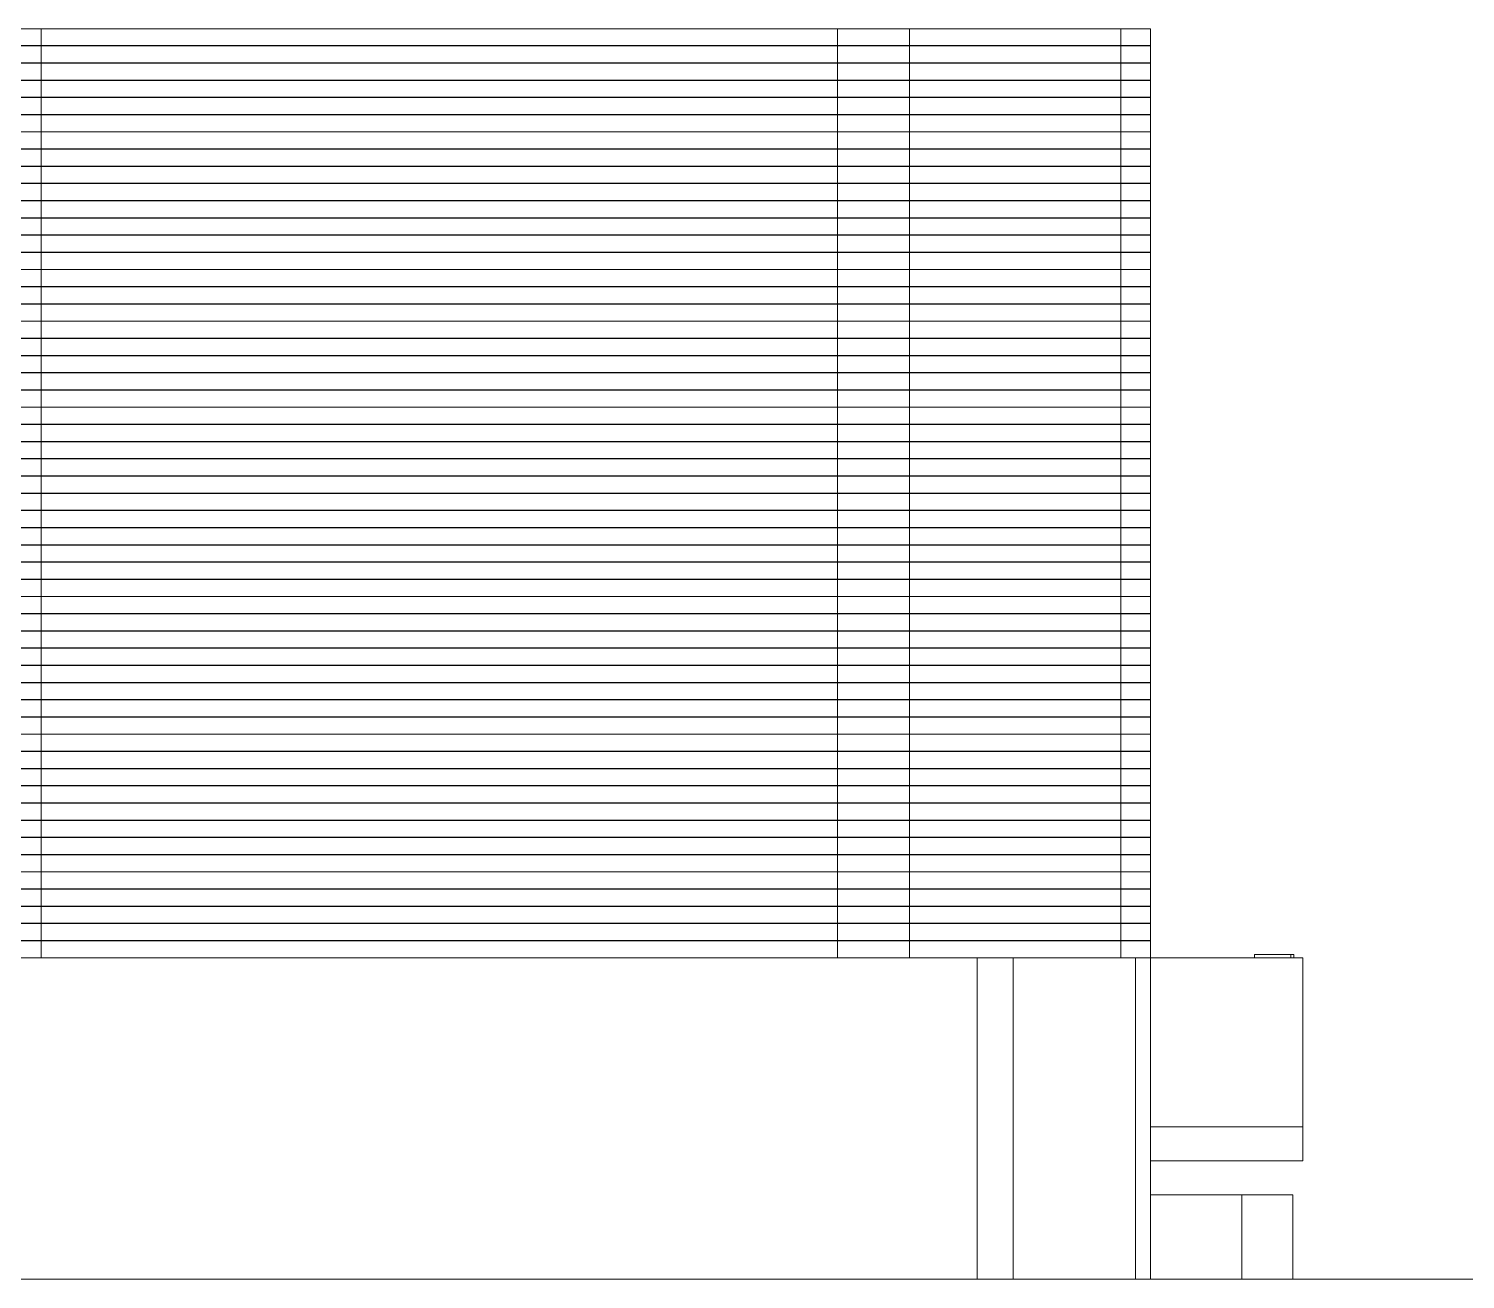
# Model space of a CAD drawing. Header units: millimetres. Extents: x -489 to 1607, y 116 to 1738.
# Drawn here: x 514.63 to 557.05, y 1314.62 to 1351.57 of the extents above; entities that cross this region are included whole.
import ezdxf

# ---------------------------------------------------------------- set-up
doc = ezdxf.new("R2010")
doc.units = ezdxf.units.MM

msp = doc.modelspace()

# ---------------------------------------------------------------- linework, layer by layer
at = {"color": 7, "linetype": 'Continuous', "lineweight": 15}
for p, q in [((515.001, 1351.573), (512.879, 1351.573)), ((515.001, 1351.573), (515.001, 1351.073)), ((538.515, 1351.573), (515.001, 1351.573)), ((538.515, 1351.573), (538.515, 1351.073)), ((540.637, 1351.573), (538.515, 1351.573)), ((540.637, 1351.573), (540.637, 1351.073)), ((546.879, 1351.573), (540.637, 1351.573)), ((546.879, 1351.573), (546.879, 1351.073)), ((546.879, 1351.573), (547.758, 1351.573)), ((547.758, 1351.073), (547.758, 1351.573)), ((512.879, 1351.073), (515.001, 1351.073)), ((515.001, 1351.065), (512.879, 1351.065)), ((515.001, 1351.073), (538.515, 1351.073)), ((515.001, 1351.065), (515.001, 1350.565)), ((538.515, 1351.065), (515.001, 1351.065)), ((538.515, 1351.073), (540.637, 1351.073)), ((538.515, 1351.065), (538.515, 1350.565)), ((540.637, 1351.065), (538.515, 1351.065)), ((540.637, 1351.073), (546.879, 1351.073)), ((540.637, 1351.065), (540.637, 1350.565)), ((546.879, 1351.065), (540.637, 1351.065)), ((546.879, 1351.073), (547.758, 1351.073)), ((546.879, 1351.065), (546.879, 1350.565)), ((546.879, 1351.065), (547.758, 1351.065)), ((547.758, 1350.565), (547.758, 1351.065)), ((512.879, 1350.565), (515.001, 1350.565)), ((515.001, 1350.556), (512.879, 1350.556)), ((515.001, 1350.565), (538.515, 1350.565)), ((515.001, 1350.556), (515.001, 1350.056)), ((538.515, 1350.556), (515.001, 1350.556)), ((538.515, 1350.565), (540.637, 1350.565)), ((538.515, 1350.556), (538.515, 1350.056)), ((540.637, 1350.556), (538.515, 1350.556)), ((540.637, 1350.565), (546.879, 1350.565)), ((540.637, 1350.556), (540.637, 1350.056)), ((546.879, 1350.556), (540.637, 1350.556)), ((546.879, 1350.565), (547.758, 1350.565)), ((546.879, 1350.556), (546.879, 1350.056)), ((546.879, 1350.556), (547.758, 1350.556)), ((547.758, 1350.056), (547.758, 1350.556)), ((512.879, 1350.056), (515.001, 1350.056)), ((515.001, 1350.048), (512.879, 1350.048)), ((515.001, 1350.056), (538.515, 1350.056)), ((515.001, 1350.048), (515.001, 1349.548)), ((538.515, 1350.048), (515.001, 1350.048)), ((538.515, 1350.056), (540.637, 1350.056)), ((538.515, 1350.048), (538.515, 1349.548)), ((540.637, 1350.048), (538.515, 1350.048)), ((540.637, 1350.056), (546.879, 1350.056)), ((540.637, 1350.048), (540.637, 1349.548)), ((546.879, 1350.048), (540.637, 1350.048)), ((546.879, 1350.056), (547.758, 1350.056)), ((546.879, 1350.048), (546.879, 1349.548)), ((546.879, 1350.048), (547.758, 1350.048)), ((547.758, 1349.548), (547.758, 1350.048)), ((512.879, 1349.548), (515.001, 1349.548)), ((515.001, 1349.539), (512.879, 1349.539)), ((515.001, 1349.548), (538.515, 1349.548)), ((515.001, 1349.539), (515.001, 1349.039)), ((538.515, 1349.539), (515.001, 1349.539)), ((538.515, 1349.548), (540.637, 1349.548)), ((538.515, 1349.539), (538.515, 1349.039)), ((540.637, 1349.539), (538.515, 1349.539)), ((540.637, 1349.548), (546.879, 1349.548)), ((540.637, 1349.539), (540.637, 1349.039)), ((546.879, 1349.539), (540.637, 1349.539)), ((546.879, 1349.548), (547.758, 1349.548)), ((546.879, 1349.539), (546.879, 1349.039)), ((546.879, 1349.539), (547.758, 1349.539)), ((547.758, 1349.039), (547.758, 1349.539)), ((512.879, 1349.039), (515.001, 1349.039)), ((515.001, 1349.031), (512.879, 1349.031)), ((515.001, 1349.039), (538.515, 1349.039)), ((515.001, 1349.031), (515.001, 1348.531)), ((538.515, 1349.031), (515.001, 1349.031)), ((538.515, 1349.039), (540.637, 1349.039)), ((538.515, 1349.031), (538.515, 1348.531)), ((540.637, 1349.031), (538.515, 1349.031)), ((540.637, 1349.039), (546.879, 1349.039)), ((540.637, 1349.031), (540.637, 1348.531)), ((546.879, 1349.031), (540.637, 1349.031)), ((546.879, 1349.039), (547.758, 1349.039)), ((546.879, 1349.031), (546.879, 1348.531)), ((546.879, 1349.031), (547.758, 1349.031)), ((547.758, 1348.531), (547.758, 1349.031)), ((512.879, 1348.531), (515.001, 1348.531)), ((515.001, 1348.522), (512.879, 1348.522)), ((515.001, 1348.531), (538.515, 1348.531)), ((515.001, 1348.522), (515.001, 1348.022)), ((538.515, 1348.522), (515.001, 1348.522)), ((538.515, 1348.531), (540.637, 1348.531)), ((538.515, 1348.522), (538.515, 1348.022)), ((540.637, 1348.522), (538.515, 1348.522)), ((540.637, 1348.531), (546.879, 1348.531)), ((540.637, 1348.522), (540.637, 1348.022)), ((546.879, 1348.522), (540.637, 1348.522)), ((546.879, 1348.531), (547.758, 1348.531)), ((546.879, 1348.522), (546.879, 1348.022)), ((546.879, 1348.522), (547.758, 1348.522)), ((547.758, 1348.022), (547.758, 1348.522)), ((512.879, 1348.022), (515.001, 1348.022)), ((515.001, 1348.014), (512.879, 1348.014)), ((515.001, 1348.022), (538.515, 1348.022)), ((515.001, 1348.014), (515.001, 1347.514)), ((538.515, 1348.014), (515.001, 1348.014)), ((538.515, 1348.022), (540.637, 1348.022)), ((538.515, 1348.014), (538.515, 1347.514)), ((540.637, 1348.014), (538.515, 1348.014)), ((540.637, 1348.022), (546.879, 1348.022)), ((540.637, 1348.014), (540.637, 1347.514)), ((546.879, 1348.014), (540.637, 1348.014)), ((546.879, 1348.022), (547.758, 1348.022)), ((546.879, 1348.014), (546.879, 1347.514)), ((546.879, 1348.014), (547.758, 1348.014)), ((547.758, 1347.514), (547.758, 1348.014)), ((512.879, 1347.514), (515.001, 1347.514)), ((515.001, 1347.505), (512.879, 1347.505)), ((515.001, 1347.514), (538.515, 1347.514)), ((515.001, 1347.505), (515.001, 1347.005)), ((538.515, 1347.505), (515.001, 1347.505)), ((538.515, 1347.514), (540.637, 1347.514)), ((538.515, 1347.505), (538.515, 1347.005)), ((540.637, 1347.505), (538.515, 1347.505)), ((540.637, 1347.514), (546.879, 1347.514)), ((540.637, 1347.505), (540.637, 1347.005)), ((546.879, 1347.505), (540.637, 1347.505)), ((546.879, 1347.514), (547.758, 1347.514)), ((546.879, 1347.505), (546.879, 1347.005)), ((546.879, 1347.505), (547.758, 1347.505)), ((547.758, 1347.005), (547.758, 1347.505)), ((512.879, 1347.005), (515.001, 1347.005)), ((515.001, 1346.997), (512.879, 1346.997)), ((515.001, 1347.005), (538.515, 1347.005)), ((515.001, 1346.997), (515.001, 1346.497)), ((538.515, 1346.997), (515.001, 1346.997)), ((538.515, 1347.005), (540.637, 1347.005)), ((538.515, 1346.997), (538.515, 1346.497)), ((540.637, 1346.997), (538.515, 1346.997)), ((539.258, 1347.005), (539.258, 1346.997)), ((540.637, 1347.005), (546.879, 1347.005)), ((540.637, 1346.997), (540.637, 1346.497)), ((546.879, 1346.997), (540.637, 1346.997)), ((546.879, 1347.005), (547.758, 1347.005)), ((546.879, 1346.997), (546.879, 1346.497)), ((546.879, 1346.997), (547.758, 1346.997)), ((547.758, 1346.497), (547.758, 1346.997)), ((512.879, 1346.497), (515.001, 1346.497)), ((515.001, 1346.488), (512.879, 1346.488)), ((515.001, 1346.497), (538.515, 1346.497)), ((515.001, 1346.488), (515.001, 1345.988)), ((538.515, 1346.488), (515.001, 1346.488)), ((538.515, 1346.497), (540.637, 1346.497)), ((538.515, 1346.488), (538.515, 1345.988)), ((540.637, 1346.488), (538.515, 1346.488)), ((539.258, 1346.497), (539.258, 1346.488)), ((540.637, 1346.497), (546.879, 1346.497)), ((540.637, 1346.488), (540.637, 1345.988)), ((546.879, 1346.488), (540.637, 1346.488)), ((546.879, 1346.497), (547.758, 1346.497)), ((546.879, 1346.488), (546.879, 1345.988)), ((546.879, 1346.488), (547.758, 1346.488)), ((547.758, 1345.988), (547.758, 1346.488)), ((512.879, 1345.988), (515.001, 1345.988)), ((515.001, 1345.98), (512.879, 1345.98)), ((515.001, 1345.988), (538.515, 1345.988)), ((515.001, 1345.98), (515.001, 1345.48)), ((538.515, 1345.98), (515.001, 1345.98)), ((538.515, 1345.988), (540.637, 1345.988)), ((538.515, 1345.98), (538.515, 1345.48)), ((540.637, 1345.98), (538.515, 1345.98)), ((539.258, 1345.988), (539.258, 1345.98)), ((540.637, 1345.988), (546.879, 1345.988)), ((540.637, 1345.98), (540.637, 1345.48)), ((546.879, 1345.98), (540.637, 1345.98)), ((546.879, 1345.988), (547.758, 1345.988)), ((546.879, 1345.98), (546.879, 1345.48)), ((546.879, 1345.98), (547.758, 1345.98)), ((547.758, 1345.48), (547.758, 1345.98)), ((512.879, 1345.48), (515.001, 1345.48)), ((515.001, 1345.471), (512.879, 1345.471)), ((515.001, 1345.48), (538.515, 1345.48)), ((515.001, 1345.471), (515.001, 1344.971)), ((538.515, 1345.471), (515.001, 1345.471)), ((538.515, 1345.48), (540.637, 1345.48)), ((538.515, 1345.471), (538.515, 1344.971)), ((540.637, 1345.471), (538.515, 1345.471)), ((539.258, 1345.48), (539.258, 1345.471)), ((540.637, 1345.48), (546.879, 1345.48)), ((540.637, 1345.471), (540.637, 1344.971)), ((546.879, 1345.471), (540.637, 1345.471)), ((546.879, 1345.48), (547.758, 1345.48)), ((546.879, 1345.471), (546.879, 1344.971)), ((546.879, 1345.471), (547.758, 1345.471)), ((547.758, 1344.971), (547.758, 1345.471)), ((512.879, 1344.971), (515.001, 1344.971)), ((515.001, 1344.963), (512.879, 1344.963)), ((515.001, 1344.971), (538.515, 1344.971)), ((515.001, 1344.963), (515.001, 1344.463)), ((538.515, 1344.963), (515.001, 1344.963)), ((538.515, 1344.971), (540.637, 1344.971)), ((538.515, 1344.963), (538.515, 1344.463)), ((540.637, 1344.963), (538.515, 1344.963)), ((539.258, 1344.971), (539.258, 1344.963)), ((540.637, 1344.971), (546.879, 1344.971)), ((540.637, 1344.963), (540.637, 1344.463)), ((546.879, 1344.963), (540.637, 1344.963)), ((546.879, 1344.971), (547.758, 1344.971)), ((546.879, 1344.963), (546.879, 1344.463)), ((546.879, 1344.963), (547.758, 1344.963)), ((547.758, 1344.463), (547.758, 1344.963)), ((512.879, 1344.463), (515.001, 1344.463)), ((515.001, 1344.454), (512.879, 1344.454)), ((515.001, 1344.463), (538.515, 1344.463)), ((515.001, 1344.454), (515.001, 1343.954)), ((538.515, 1344.454), (515.001, 1344.454)), ((538.515, 1344.463), (540.637, 1344.463)), ((538.515, 1344.454), (538.515, 1343.954)), ((540.637, 1344.454), (538.515, 1344.454)), ((539.258, 1344.463), (539.258, 1344.454)), ((540.637, 1344.463), (546.879, 1344.463)), ((540.637, 1344.454), (540.637, 1343.954)), ((546.879, 1344.454), (540.637, 1344.454)), ((546.879, 1344.463), (547.758, 1344.463)), ((546.879, 1344.454), (546.879, 1343.954)), ((546.879, 1344.454), (547.758, 1344.454)), ((547.758, 1343.954), (547.758, 1344.454)), ((512.879, 1343.954), (515.001, 1343.954)), ((515.001, 1343.946), (512.879, 1343.946)), ((515.001, 1343.954), (538.515, 1343.954)), ((515.001, 1343.946), (515.001, 1343.446)), ((538.515, 1343.946), (515.001, 1343.946)), ((538.515, 1343.954), (540.637, 1343.954)), ((538.515, 1343.946), (538.515, 1343.446)), ((540.637, 1343.946), (538.515, 1343.946)), ((539.258, 1343.954), (539.258, 1343.946)), ((540.637, 1343.954), (546.879, 1343.954)), ((540.637, 1343.946), (540.637, 1343.446)), ((546.879, 1343.946), (540.637, 1343.946)), ((546.879, 1343.954), (547.758, 1343.954)), ((546.879, 1343.946), (546.879, 1343.446)), ((546.879, 1343.946), (547.758, 1343.946)), ((547.758, 1343.446), (547.758, 1343.946)), ((512.879, 1343.446), (515.001, 1343.446)), ((515.001, 1343.437), (512.879, 1343.437)), ((515.001, 1343.446), (538.515, 1343.446)), ((515.001, 1343.437), (515.001, 1342.937)), ((538.515, 1343.437), (515.001, 1343.437)), ((538.515, 1343.446), (540.637, 1343.446)), ((538.515, 1343.437), (538.515, 1342.937)), ((540.637, 1343.437), (538.515, 1343.437)), ((539.258, 1343.446), (539.258, 1343.437)), ((540.637, 1343.446), (546.879, 1343.446)), ((540.637, 1343.437), (540.637, 1342.937)), ((546.879, 1343.437), (540.637, 1343.437)), ((546.879, 1343.446), (547.758, 1343.446)), ((546.879, 1343.437), (546.879, 1342.937)), ((546.879, 1343.437), (547.758, 1343.437)), ((547.758, 1342.937), (547.758, 1343.437)), ((512.879, 1342.937), (515.001, 1342.937)), ((515.001, 1342.929), (512.879, 1342.929)), ((515.001, 1342.937), (538.515, 1342.937)), ((515.001, 1342.929), (515.001, 1342.429)), ((538.515, 1342.929), (515.001, 1342.929)), ((538.515, 1342.937), (540.637, 1342.937)), ((538.515, 1342.929), (538.515, 1342.429)), ((540.637, 1342.929), (538.515, 1342.929)), ((539.258, 1342.937), (539.258, 1342.929)), ((540.637, 1342.937), (546.879, 1342.937)), ((540.637, 1342.929), (540.637, 1342.429)), ((546.879, 1342.929), (540.637, 1342.929)), ((546.879, 1342.937), (547.758, 1342.937)), ((546.879, 1342.929), (546.879, 1342.429)), ((546.879, 1342.929), (547.758, 1342.929)), ((547.758, 1342.429), (547.758, 1342.929)), ((512.879, 1342.429), (515.001, 1342.429)), ((515.001, 1342.421), (512.879, 1342.421)), ((515.001, 1342.429), (538.515, 1342.429)), ((515.001, 1342.421), (515.001, 1341.921)), ((538.515, 1342.421), (515.001, 1342.421)), ((538.515, 1342.429), (540.637, 1342.429)), ((538.515, 1342.421), (538.515, 1341.921)), ((540.637, 1342.421), (538.515, 1342.421)), ((539.258, 1342.429), (539.258, 1342.421)), ((540.637, 1342.429), (546.879, 1342.429)), ((540.637, 1342.421), (540.637, 1341.921)), ((546.879, 1342.421), (540.637, 1342.421)), ((546.879, 1342.429), (547.758, 1342.429)), ((546.879, 1342.421), (546.879, 1341.921)), ((546.879, 1342.421), (547.758, 1342.421)), ((547.758, 1341.921), (547.758, 1342.421)), ((512.879, 1341.921), (515.001, 1341.921)), ((515.001, 1341.912), (512.879, 1341.912)), ((515.001, 1341.921), (538.515, 1341.921)), ((515.001, 1341.912), (515.001, 1341.412)), ((538.515, 1341.912), (515.001, 1341.912)), ((538.515, 1341.921), (540.637, 1341.921)), ((538.515, 1341.912), (538.515, 1341.412)), ((540.637, 1341.912), (538.515, 1341.912)), ((539.258, 1341.921), (539.258, 1341.912)), ((540.637, 1341.921), (546.879, 1341.921)), ((540.637, 1341.912), (540.637, 1341.412)), ((546.879, 1341.912), (540.637, 1341.912)), ((546.879, 1341.921), (547.758, 1341.921)), ((546.879, 1341.912), (546.879, 1341.412)), ((546.879, 1341.912), (547.758, 1341.912)), ((547.758, 1341.412), (547.758, 1341.912)), ((512.879, 1341.412), (515.001, 1341.412)), ((515.001, 1341.404), (512.879, 1341.404)), ((515.001, 1341.412), (538.515, 1341.412)), ((515.001, 1341.404), (515.001, 1340.904)), ((538.515, 1341.404), (515.001, 1341.404)), ((538.515, 1341.412), (540.637, 1341.412)), ((538.515, 1341.404), (538.515, 1340.904)), ((540.637, 1341.404), (538.515, 1341.404)), ((539.258, 1341.412), (539.258, 1341.404)), ((540.637, 1341.412), (546.879, 1341.412)), ((540.637, 1341.404), (540.637, 1340.904)), ((546.879, 1341.404), (540.637, 1341.404)), ((546.879, 1341.412), (547.758, 1341.412)), ((546.879, 1341.404), (546.879, 1340.904)), ((546.879, 1341.404), (547.758, 1341.404)), ((547.758, 1340.904), (547.758, 1341.404)), ((512.879, 1340.904), (515.001, 1340.904)), ((515.001, 1340.895), (512.879, 1340.895)), ((515.001, 1340.904), (538.515, 1340.904)), ((515.001, 1340.895), (515.001, 1340.395)), ((538.515, 1340.895), (515.001, 1340.895)), ((538.515, 1340.904), (540.637, 1340.904)), ((538.515, 1340.895), (538.515, 1340.395)), ((540.637, 1340.895), (538.515, 1340.895)), ((539.258, 1340.904), (539.258, 1340.895)), ((540.637, 1340.904), (546.879, 1340.904)), ((540.637, 1340.895), (540.637, 1340.395)), ((546.879, 1340.895), (540.637, 1340.895)), ((546.879, 1340.904), (547.758, 1340.904)), ((546.879, 1340.895), (546.879, 1340.395)), ((546.879, 1340.895), (547.758, 1340.895)), ((547.758, 1340.395), (547.758, 1340.895)), ((512.879, 1340.395), (515.001, 1340.395)), ((515.001, 1340.387), (512.879, 1340.387)), ((515.001, 1340.395), (538.515, 1340.395)), ((515.001, 1340.387), (515.001, 1339.887)), ((538.515, 1340.387), (515.001, 1340.387)), ((538.515, 1340.395), (540.637, 1340.395)), ((538.515, 1340.387), (538.515, 1339.887)), ((540.637, 1340.387), (538.515, 1340.387)), ((539.258, 1340.395), (539.258, 1340.387)), ((540.637, 1340.395), (546.879, 1340.395)), ((540.637, 1340.387), (540.637, 1339.887)), ((546.879, 1340.387), (540.637, 1340.387)), ((546.879, 1340.395), (547.758, 1340.395)), ((546.879, 1340.387), (546.879, 1339.887)), ((546.879, 1340.387), (547.758, 1340.387)), ((547.758, 1339.887), (547.758, 1340.387)), ((512.879, 1339.887), (515.001, 1339.887)), ((515.001, 1339.878), (512.879, 1339.878)), ((515.001, 1339.887), (538.515, 1339.887)), ((515.001, 1339.878), (515.001, 1339.378)), ((538.515, 1339.878), (515.001, 1339.878)), ((538.515, 1339.887), (540.637, 1339.887)), ((538.515, 1339.878), (538.515, 1339.378)), ((540.637, 1339.878), (538.515, 1339.878)), ((539.258, 1339.887), (539.258, 1339.878)), ((540.637, 1339.887), (546.879, 1339.887)), ((540.637, 1339.878), (540.637, 1339.378)), ((546.879, 1339.878), (540.637, 1339.878)), ((546.879, 1339.887), (547.758, 1339.887)), ((546.879, 1339.878), (546.879, 1339.378)), ((546.879, 1339.878), (547.758, 1339.878)), ((547.758, 1339.378), (547.758, 1339.878)), ((512.879, 1339.378), (515.001, 1339.378)), ((515.001, 1339.37), (512.879, 1339.37)), ((515.001, 1339.378), (538.515, 1339.378)), ((515.001, 1339.37), (515.001, 1338.87)), ((538.515, 1339.37), (515.001, 1339.37)), ((538.515, 1339.378), (540.637, 1339.378)), ((538.515, 1339.37), (538.515, 1338.87)), ((540.637, 1339.37), (538.515, 1339.37)), ((539.258, 1339.378), (539.258, 1339.37)), ((540.637, 1339.378), (546.879, 1339.378)), ((540.637, 1339.37), (540.637, 1338.87)), ((546.879, 1339.37), (540.637, 1339.37)), ((546.879, 1339.378), (547.758, 1339.378)), ((546.879, 1339.37), (546.879, 1338.87)), ((546.879, 1339.37), (547.758, 1339.37)), ((547.758, 1338.87), (547.758, 1339.37)), ((512.879, 1338.87), (515.001, 1338.87)), ((515.001, 1338.861), (512.879, 1338.861)), ((515.001, 1338.87), (538.515, 1338.87)), ((515.001, 1338.861), (515.001, 1338.361)), ((538.515, 1338.861), (515.001, 1338.861)), ((538.515, 1338.87), (540.637, 1338.87)), ((538.515, 1338.861), (538.515, 1338.361)), ((540.637, 1338.861), (538.515, 1338.861)), ((539.258, 1338.87), (539.258, 1338.861)), ((540.637, 1338.87), (546.879, 1338.87)), ((540.637, 1338.861), (540.637, 1338.361)), ((546.879, 1338.861), (540.637, 1338.861)), ((546.879, 1338.87), (547.758, 1338.87)), ((546.879, 1338.861), (546.879, 1338.361)), ((546.879, 1338.861), (547.758, 1338.861)), ((547.758, 1338.361), (547.758, 1338.861)), ((512.879, 1338.361), (515.001, 1338.361)), ((515.001, 1338.353), (512.879, 1338.353)), ((515.001, 1338.361), (538.515, 1338.361)), ((515.001, 1338.353), (515.001, 1337.853)), ((538.515, 1338.353), (515.001, 1338.353)), ((538.515, 1338.361), (540.637, 1338.361)), ((538.515, 1338.353), (538.515, 1337.853)), ((540.637, 1338.353), (538.515, 1338.353)), ((539.258, 1338.361), (539.258, 1338.353)), ((540.637, 1338.361), (546.879, 1338.361)), ((540.637, 1338.353), (540.637, 1337.853)), ((546.879, 1338.353), (540.637, 1338.353)), ((546.879, 1338.361), (547.758, 1338.361)), ((546.879, 1338.353), (546.879, 1337.853)), ((546.879, 1338.353), (547.758, 1338.353)), ((547.758, 1337.853), (547.758, 1338.353)), ((512.879, 1337.853), (515.001, 1337.853)), ((515.001, 1337.844), (512.879, 1337.844)), ((515.001, 1337.853), (538.515, 1337.853)), ((515.001, 1337.844), (515.001, 1337.344)), ((538.515, 1337.844), (515.001, 1337.844)), ((538.515, 1337.853), (540.637, 1337.853)), ((538.515, 1337.844), (538.515, 1337.344)), ((540.637, 1337.844), (538.515, 1337.844)), ((539.258, 1337.853), (539.258, 1337.844)), ((540.637, 1337.853), (546.879, 1337.853)), ((540.637, 1337.844), (540.637, 1337.344)), ((546.879, 1337.844), (540.637, 1337.844)), ((546.879, 1337.853), (547.758, 1337.853)), ((546.879, 1337.844), (546.879, 1337.344)), ((546.879, 1337.844), (547.758, 1337.844)), ((547.758, 1337.344), (547.758, 1337.844)), ((512.879, 1337.344), (515.001, 1337.344)), ((515.001, 1337.336), (512.879, 1337.336)), ((515.001, 1337.344), (538.515, 1337.344)), ((515.001, 1337.336), (515.001, 1336.836)), ((538.515, 1337.336), (515.001, 1337.336)), ((538.515, 1337.344), (540.637, 1337.344)), ((538.515, 1337.336), (538.515, 1336.836)), ((540.637, 1337.336), (538.515, 1337.336)), ((539.258, 1337.344), (539.258, 1337.336)), ((540.637, 1337.344), (546.879, 1337.344)), ((540.637, 1337.336), (540.637, 1336.836)), ((546.879, 1337.336), (540.637, 1337.336)), ((546.879, 1337.344), (547.758, 1337.344)), ((546.879, 1337.336), (546.879, 1336.836)), ((546.879, 1337.336), (547.758, 1337.336)), ((547.758, 1336.836), (547.758, 1337.336)), ((512.879, 1336.836), (515.001, 1336.836)), ((515.001, 1336.827), (512.879, 1336.827)), ((515.001, 1336.836), (538.515, 1336.836)), ((515.001, 1336.827), (515.001, 1336.327)), ((538.515, 1336.827), (515.001, 1336.827)), ((538.515, 1336.836), (540.637, 1336.836)), ((538.515, 1336.827), (538.515, 1336.327)), ((540.637, 1336.827), (538.515, 1336.827)), ((539.258, 1336.836), (539.258, 1336.827)), ((540.637, 1336.836), (546.879, 1336.836)), ((540.637, 1336.827), (540.637, 1336.327)), ((546.879, 1336.827), (540.637, 1336.827)), ((546.879, 1336.836), (547.758, 1336.836)), ((546.879, 1336.827), (546.879, 1336.327)), ((546.879, 1336.827), (547.758, 1336.827)), ((547.758, 1336.327), (547.758, 1336.827)), ((512.879, 1336.327), (515.001, 1336.327)), ((515.001, 1336.319), (512.879, 1336.319)), ((515.001, 1336.327), (538.515, 1336.327)), ((515.001, 1336.319), (515.001, 1335.819)), ((538.515, 1336.319), (515.001, 1336.319)), ((538.515, 1336.327), (540.637, 1336.327)), ((538.515, 1336.319), (538.515, 1335.819)), ((540.637, 1336.319), (538.515, 1336.319)), ((539.258, 1336.327), (539.258, 1336.319)), ((540.637, 1336.327), (546.879, 1336.327)), ((540.637, 1336.319), (540.637, 1335.819)), ((546.879, 1336.319), (540.637, 1336.319)), ((546.879, 1336.327), (547.758, 1336.327)), ((546.879, 1336.319), (546.879, 1335.819)), ((546.879, 1336.319), (547.758, 1336.319)), ((547.758, 1335.819), (547.758, 1336.319)), ((512.879, 1335.819), (515.001, 1335.819)), ((515.001, 1335.81), (512.879, 1335.81)), ((515.001, 1335.819), (538.515, 1335.819)), ((515.001, 1335.81), (515.001, 1335.31)), ((538.515, 1335.81), (515.001, 1335.81)), ((538.515, 1335.819), (540.637, 1335.819)), ((538.515, 1335.81), (538.515, 1335.31)), ((540.637, 1335.81), (538.515, 1335.81)), ((539.258, 1335.819), (539.258, 1335.81)), ((540.637, 1335.819), (546.879, 1335.819)), ((540.637, 1335.81), (540.637, 1335.31)), ((546.879, 1335.81), (540.637, 1335.81)), ((546.879, 1335.819), (547.758, 1335.819)), ((546.879, 1335.81), (546.879, 1335.31)), ((546.879, 1335.81), (547.758, 1335.81)), ((547.758, 1335.31), (547.758, 1335.81)), ((512.879, 1335.31), (515.001, 1335.31)), ((515.001, 1335.302), (512.879, 1335.302)), ((515.001, 1335.31), (538.515, 1335.31)), ((515.001, 1335.302), (515.001, 1334.802)), ((538.515, 1335.302), (515.001, 1335.302)), ((538.515, 1335.31), (540.637, 1335.31)), ((538.515, 1335.302), (538.515, 1334.802)), ((540.637, 1335.302), (538.515, 1335.302)), ((539.258, 1335.31), (539.258, 1335.302)), ((540.637, 1335.31), (546.879, 1335.31)), ((540.637, 1335.302), (540.637, 1334.802)), ((546.879, 1335.302), (540.637, 1335.302)), ((546.879, 1335.31), (547.758, 1335.31)), ((546.879, 1335.302), (546.879, 1334.802)), ((546.879, 1335.302), (547.758, 1335.302)), ((547.758, 1334.802), (547.758, 1335.302)), ((512.879, 1334.802), (515.001, 1334.802)), ((515.001, 1334.793), (512.879, 1334.793)), ((515.001, 1334.802), (538.515, 1334.802)), ((515.001, 1334.793), (515.001, 1334.293)), ((538.515, 1334.793), (515.001, 1334.793)), ((538.515, 1334.802), (540.637, 1334.802)), ((538.515, 1334.793), (538.515, 1334.293)), ((540.637, 1334.793), (538.515, 1334.793)), ((539.258, 1334.802), (539.258, 1334.793)), ((540.637, 1334.802), (546.879, 1334.802)), ((540.637, 1334.793), (540.637, 1334.293)), ((546.879, 1334.793), (540.637, 1334.793)), ((546.879, 1334.802), (547.758, 1334.802)), ((546.879, 1334.793), (546.879, 1334.293)), ((546.879, 1334.793), (547.758, 1334.793)), ((547.758, 1334.293), (547.758, 1334.793)), ((512.879, 1334.293), (515.001, 1334.293)), ((515.001, 1334.285), (512.879, 1334.285)), ((515.001, 1334.293), (538.515, 1334.293)), ((515.001, 1334.285), (515.001, 1333.785)), ((538.515, 1334.285), (515.001, 1334.285)), ((538.515, 1334.293), (540.637, 1334.293)), ((538.515, 1334.285), (538.515, 1333.785)), ((540.637, 1334.285), (538.515, 1334.285)), ((539.258, 1334.293), (539.258, 1334.285)), ((540.637, 1334.293), (546.879, 1334.293)), ((540.637, 1334.285), (540.637, 1333.785)), ((546.879, 1334.285), (540.637, 1334.285)), ((546.879, 1334.293), (547.758, 1334.293)), ((546.879, 1334.285), (546.879, 1333.785)), ((546.879, 1334.285), (547.758, 1334.285)), ((547.758, 1333.785), (547.758, 1334.285)), ((512.879, 1333.785), (515.001, 1333.785)), ((515.001, 1333.776), (512.879, 1333.776)), ((515.001, 1333.785), (538.515, 1333.785)), ((515.001, 1333.776), (515.001, 1333.276)), ((538.515, 1333.776), (515.001, 1333.776)), ((538.515, 1333.785), (540.637, 1333.785)), ((538.515, 1333.776), (538.515, 1333.276)), ((540.637, 1333.776), (538.515, 1333.776)), ((539.258, 1333.785), (539.258, 1333.776)), ((540.637, 1333.785), (546.879, 1333.785)), ((540.637, 1333.776), (540.637, 1333.276)), ((546.879, 1333.776), (540.637, 1333.776)), ((546.879, 1333.785), (547.758, 1333.785)), ((546.879, 1333.776), (546.879, 1333.276)), ((546.879, 1333.776), (547.758, 1333.776)), ((547.758, 1333.276), (547.758, 1333.776)), ((512.879, 1333.276), (515.001, 1333.276)), ((515.001, 1333.268), (512.879, 1333.268)), ((515.001, 1333.276), (538.515, 1333.276)), ((515.001, 1333.268), (515.001, 1332.768)), ((538.515, 1333.268), (515.001, 1333.268)), ((538.515, 1333.276), (540.637, 1333.276)), ((538.515, 1333.268), (538.515, 1332.768)), ((540.637, 1333.268), (538.515, 1333.268)), ((539.258, 1333.276), (539.258, 1333.268)), ((540.637, 1333.276), (546.879, 1333.276)), ((540.637, 1333.268), (540.637, 1332.768)), ((546.879, 1333.268), (540.637, 1333.268)), ((546.879, 1333.276), (547.758, 1333.276)), ((546.879, 1333.268), (546.879, 1332.768)), ((546.879, 1333.268), (547.758, 1333.268)), ((547.758, 1332.768), (547.758, 1333.268)), ((512.879, 1332.768), (515.001, 1332.768)), ((515.001, 1332.759), (512.879, 1332.759)), ((515.001, 1332.768), (538.515, 1332.768)), ((515.001, 1332.759), (515.001, 1332.259)), ((538.515, 1332.759), (515.001, 1332.759)), ((538.515, 1332.768), (540.637, 1332.768)), ((538.515, 1332.759), (538.515, 1332.259)), ((540.637, 1332.759), (538.515, 1332.759)), ((539.258, 1332.768), (539.258, 1332.759)), ((540.637, 1332.768), (546.879, 1332.768)), ((540.637, 1332.759), (540.637, 1332.259)), ((546.879, 1332.759), (540.637, 1332.759)), ((546.879, 1332.768), (547.758, 1332.768)), ((546.879, 1332.759), (546.879, 1332.259)), ((546.879, 1332.759), (547.758, 1332.759)), ((547.758, 1332.259), (547.758, 1332.759)), ((512.879, 1332.259), (515.001, 1332.259)), ((515.001, 1332.251), (512.879, 1332.251)), ((515.001, 1332.259), (538.515, 1332.259)), ((515.001, 1332.251), (515.001, 1331.751)), ((538.515, 1332.251), (515.001, 1332.251)), ((538.515, 1332.259), (540.637, 1332.259)), ((538.515, 1332.251), (538.515, 1331.751)), ((540.637, 1332.251), (538.515, 1332.251)), ((539.258, 1332.259), (539.258, 1332.251)), ((540.637, 1332.259), (546.879, 1332.259)), ((540.637, 1332.251), (540.637, 1331.751)), ((546.879, 1332.251), (540.637, 1332.251)), ((546.879, 1332.259), (547.758, 1332.259)), ((546.879, 1332.251), (546.879, 1331.751)), ((546.879, 1332.251), (547.758, 1332.251)), ((547.758, 1331.751), (547.758, 1332.251)), ((512.879, 1331.751), (515.001, 1331.751)), ((515.001, 1331.743), (512.879, 1331.743)), ((515.001, 1331.751), (538.515, 1331.751)), ((515.001, 1331.743), (515.001, 1331.243)), ((538.515, 1331.743), (515.001, 1331.743)), ((538.515, 1331.751), (540.637, 1331.751)), ((538.515, 1331.743), (538.515, 1331.243)), ((540.637, 1331.743), (538.515, 1331.743)), ((540.637, 1331.751), (546.879, 1331.751)), ((540.637, 1331.743), (540.637, 1331.243)), ((546.879, 1331.743), (540.637, 1331.743)), ((546.879, 1331.751), (547.758, 1331.751)), ((546.879, 1331.743), (546.879, 1331.243)), ((546.879, 1331.743), (547.758, 1331.743)), ((547.758, 1331.243), (547.758, 1331.743)), ((512.879, 1331.243), (515.001, 1331.243)), ((515.001, 1331.234), (512.879, 1331.234)), ((515.001, 1331.243), (538.515, 1331.243)), ((515.001, 1331.234), (515.001, 1330.734)), ((538.515, 1331.234), (515.001, 1331.234)), ((538.515, 1331.243), (540.637, 1331.243)), ((538.515, 1331.234), (538.515, 1330.734)), ((540.637, 1331.234), (538.515, 1331.234)), ((540.637, 1331.243), (546.879, 1331.243)), ((540.637, 1331.234), (540.637, 1330.734)), ((546.879, 1331.234), (540.637, 1331.234)), ((546.879, 1331.243), (547.758, 1331.243)), ((546.879, 1331.234), (546.879, 1330.734)), ((546.879, 1331.234), (547.758, 1331.234)), ((547.758, 1330.734), (547.758, 1331.234)), ((512.879, 1330.734), (515.001, 1330.734)), ((515.001, 1330.726), (512.879, 1330.726)), ((515.001, 1330.734), (538.515, 1330.734)), ((515.001, 1330.726), (515.001, 1330.226)), ((538.515, 1330.726), (515.001, 1330.726)), ((538.515, 1330.734), (540.637, 1330.734)), ((538.515, 1330.726), (538.515, 1330.226)), ((540.637, 1330.726), (538.515, 1330.726)), ((540.637, 1330.734), (546.879, 1330.734)), ((540.637, 1330.726), (540.637, 1330.226)), ((546.879, 1330.726), (540.637, 1330.726)), ((546.879, 1330.734), (547.758, 1330.734)), ((546.879, 1330.726), (546.879, 1330.226)), ((546.879, 1330.726), (547.758, 1330.726)), ((547.758, 1330.226), (547.758, 1330.726)), ((512.879, 1330.226), (515.001, 1330.226)), ((515.001, 1330.217), (512.879, 1330.217)), ((515.001, 1330.226), (538.515, 1330.226)), ((515.001, 1330.217), (515.001, 1329.717)), ((538.515, 1330.217), (515.001, 1330.217)), ((538.515, 1330.226), (540.637, 1330.226)), ((538.515, 1330.217), (538.515, 1329.717)), ((540.637, 1330.217), (538.515, 1330.217)), ((540.637, 1330.226), (546.879, 1330.226)), ((540.637, 1330.217), (540.637, 1329.717)), ((546.879, 1330.217), (540.637, 1330.217)), ((546.879, 1330.226), (547.758, 1330.226)), ((546.879, 1330.217), (546.879, 1329.717)), ((546.879, 1330.217), (547.758, 1330.217)), ((547.758, 1329.717), (547.758, 1330.217)), ((512.879, 1329.717), (515.001, 1329.717)), ((515.001, 1329.709), (512.879, 1329.709)), ((515.001, 1329.717), (538.515, 1329.717)), ((515.001, 1329.709), (515.001, 1329.209)), ((538.515, 1329.709), (515.001, 1329.709)), ((538.515, 1329.717), (540.637, 1329.717)), ((538.515, 1329.709), (538.515, 1329.209)), ((540.637, 1329.709), (538.515, 1329.709)), ((540.637, 1329.717), (546.879, 1329.717)), ((540.637, 1329.709), (540.637, 1329.209)), ((546.879, 1329.709), (540.637, 1329.709)), ((546.879, 1329.717), (547.758, 1329.717)), ((546.879, 1329.709), (546.879, 1329.209)), ((546.879, 1329.709), (547.758, 1329.709)), ((547.758, 1329.209), (547.758, 1329.709)), ((512.879, 1329.209), (515.001, 1329.209)), ((515.001, 1329.2), (512.879, 1329.2)), ((515.001, 1329.209), (538.515, 1329.209)), ((515.001, 1329.2), (515.001, 1328.7)), ((538.515, 1329.2), (515.001, 1329.2)), ((538.515, 1329.209), (540.637, 1329.209)), ((538.515, 1329.2), (538.515, 1328.7)), ((540.637, 1329.2), (538.515, 1329.2)), ((540.637, 1329.209), (546.879, 1329.209)), ((540.637, 1329.2), (540.637, 1328.7)), ((546.879, 1329.2), (540.637, 1329.2)), ((546.879, 1329.209), (547.758, 1329.209)), ((546.879, 1329.2), (546.879, 1328.7)), ((546.879, 1329.2), (547.758, 1329.2)), ((547.758, 1328.7), (547.758, 1329.2)), ((512.879, 1328.7), (515.001, 1328.7)), ((515.001, 1328.692), (512.879, 1328.692)), ((515.001, 1328.7), (538.515, 1328.7)), ((515.001, 1328.692), (515.001, 1328.192)), ((538.515, 1328.692), (515.001, 1328.692)), ((538.515, 1328.7), (540.637, 1328.7)), ((538.515, 1328.692), (538.515, 1328.192)), ((540.637, 1328.692), (538.515, 1328.692)), ((540.637, 1328.7), (546.879, 1328.7)), ((540.637, 1328.692), (540.637, 1328.192)), ((546.879, 1328.692), (540.637, 1328.692)), ((546.879, 1328.7), (547.758, 1328.7)), ((546.879, 1328.692), (546.879, 1328.192)), ((546.879, 1328.692), (547.758, 1328.692)), ((547.758, 1328.192), (547.758, 1328.692)), ((512.879, 1328.192), (515.001, 1328.192)), ((515.001, 1328.183), (512.879, 1328.183)), ((515.001, 1328.192), (538.515, 1328.192)), ((515.001, 1328.183), (515.001, 1327.683)), ((538.515, 1328.183), (515.001, 1328.183)), ((538.515, 1328.192), (540.637, 1328.192)), ((538.515, 1328.183), (538.515, 1327.683)), ((540.637, 1328.183), (538.515, 1328.183)), ((540.637, 1328.192), (546.879, 1328.192)), ((540.637, 1328.183), (540.637, 1327.683)), ((546.879, 1328.183), (540.637, 1328.183)), ((546.879, 1328.192), (547.758, 1328.192)), ((546.879, 1328.183), (546.879, 1327.683)), ((546.879, 1328.183), (547.758, 1328.183)), ((547.758, 1327.683), (547.758, 1328.183)), ((512.879, 1327.683), (515.001, 1327.683)), ((515.001, 1327.675), (512.879, 1327.675)), ((515.001, 1327.683), (538.515, 1327.683)), ((515.001, 1327.675), (515.001, 1327.175)), ((538.515, 1327.675), (515.001, 1327.675)), ((538.515, 1327.683), (540.637, 1327.683)), ((538.515, 1327.675), (538.515, 1327.175)), ((540.637, 1327.675), (538.515, 1327.675)), ((540.637, 1327.683), (546.879, 1327.683)), ((540.637, 1327.675), (540.637, 1327.175)), ((546.879, 1327.675), (540.637, 1327.675)), ((546.879, 1327.683), (547.758, 1327.683)), ((546.879, 1327.675), (546.879, 1327.175)), ((546.879, 1327.675), (547.758, 1327.675)), ((547.758, 1327.175), (547.758, 1327.675)), ((512.879, 1327.175), (515.001, 1327.175)), ((515.001, 1327.166), (512.879, 1327.166)), ((515.001, 1327.175), (538.515, 1327.175)), ((515.001, 1327.166), (515.001, 1326.666)), ((538.515, 1327.166), (515.001, 1327.166)), ((538.515, 1327.175), (540.637, 1327.175)), ((538.515, 1327.166), (538.515, 1326.666)), ((540.637, 1327.166), (538.515, 1327.166)), ((540.637, 1327.175), (546.879, 1327.175)), ((540.637, 1327.166), (540.637, 1326.666)), ((546.879, 1327.166), (540.637, 1327.166)), ((546.879, 1327.175), (547.758, 1327.175)), ((546.879, 1327.166), (546.879, 1326.666)), ((546.879, 1327.166), (547.758, 1327.166)), ((547.758, 1326.666), (547.758, 1327.166)), ((512.879, 1326.666), (515.001, 1326.666)), ((515.001, 1326.658), (512.879, 1326.658)), ((515.001, 1326.666), (538.515, 1326.666)), ((515.001, 1326.658), (515.001, 1326.158)), ((538.515, 1326.658), (515.001, 1326.658)), ((538.515, 1326.666), (540.637, 1326.666)), ((538.515, 1326.658), (538.515, 1326.158)), ((540.637, 1326.658), (538.515, 1326.658)), ((540.637, 1326.666), (546.879, 1326.666)), ((540.637, 1326.658), (540.637, 1326.158)), ((546.879, 1326.658), (540.637, 1326.658)), ((546.879, 1326.666), (547.758, 1326.666)), ((546.879, 1326.658), (546.879, 1326.158)), ((546.879, 1326.658), (547.758, 1326.658)), ((547.758, 1326.158), (547.758, 1326.658)), ((512.879, 1326.158), (515.001, 1326.158)), ((515.001, 1326.149), (512.879, 1326.149)), ((515.001, 1326.158), (538.515, 1326.158)), ((515.001, 1326.149), (515.001, 1325.649)), ((538.515, 1326.149), (515.001, 1326.149)), ((538.515, 1326.158), (540.637, 1326.158)), ((538.515, 1326.149), (538.515, 1325.649)), ((540.637, 1326.149), (538.515, 1326.149)), ((540.637, 1326.158), (546.879, 1326.158)), ((540.637, 1326.149), (540.637, 1325.649)), ((546.879, 1326.149), (540.637, 1326.149)), ((546.879, 1326.158), (547.758, 1326.158)), ((546.879, 1326.149), (546.879, 1325.649)), ((546.879, 1326.149), (547.758, 1326.149)), ((547.758, 1325.649), (547.758, 1326.149)), ((512.879, 1325.649), (515.001, 1325.649)), ((515.001, 1325.641), (512.879, 1325.641)), ((515.001, 1325.649), (538.515, 1325.649)), ((515.001, 1325.641), (515.001, 1325.141)), ((538.515, 1325.641), (515.001, 1325.641)), ((538.515, 1325.649), (540.637, 1325.649)), ((538.515, 1325.641), (538.515, 1325.141)), ((540.637, 1325.641), (538.515, 1325.641)), ((540.637, 1325.649), (546.879, 1325.649)), ((540.637, 1325.641), (540.637, 1325.141)), ((546.879, 1325.641), (540.637, 1325.641)), ((546.879, 1325.649), (547.758, 1325.649)), ((546.879, 1325.641), (546.879, 1325.141)), ((546.879, 1325.641), (547.758, 1325.641)), ((547.758, 1325.141), (547.758, 1325.641)), ((512.879, 1325.141), (515.001, 1325.141)), ((515.001, 1325.132), (512.879, 1325.132)), ((515.001, 1325.141), (538.515, 1325.141)), ((515.001, 1325.132), (515.001, 1324.632)), ((538.515, 1325.132), (515.001, 1325.132)), ((538.515, 1325.141), (540.637, 1325.141)), ((538.515, 1325.132), (538.515, 1324.632)), ((540.637, 1325.132), (538.515, 1325.132)), ((540.637, 1325.141), (546.879, 1325.141)), ((540.637, 1325.132), (540.637, 1324.632)), ((546.879, 1325.132), (540.637, 1325.132)), ((546.879, 1325.141), (547.758, 1325.141)), ((546.879, 1325.132), (546.879, 1324.632)), ((546.879, 1325.132), (547.758, 1325.132)), ((547.758, 1324.632), (547.758, 1325.132)), ((512.879, 1324.632), (515.001, 1324.632)), ((515.001, 1324.624), (512.879, 1324.624)), ((515.001, 1324.632), (538.515, 1324.632)), ((515.001, 1324.624), (515.001, 1324.124)), ((538.515, 1324.624), (515.001, 1324.624)), ((538.515, 1324.632), (540.637, 1324.632)), ((538.515, 1324.624), (538.515, 1324.124)), ((540.637, 1324.624), (538.515, 1324.624)), ((540.637, 1324.632), (546.879, 1324.632)), ((540.637, 1324.624), (540.637, 1324.124)), ((546.879, 1324.624), (540.637, 1324.624)), ((546.879, 1324.632), (547.758, 1324.632)), ((546.879, 1324.624), (546.879, 1324.124)), ((546.879, 1324.624), (547.758, 1324.624)), ((547.758, 1324.124), (547.758, 1324.624)), ((510.879, 1324.124), (542.637, 1324.124)), ((515.001, 1324.124), (538.515, 1324.124)), ((543.697, 1324.124), (542.637, 1324.124)), ((543.697, 1324.124), (547.319, 1324.124)), ((547.758, 1324.124), (547.319, 1324.124)), ((547.758, 1324.124), (552.258, 1324.124)), ((547.758, 1324.124), (547.758, 1314.624)), ((551.898, 1324.224), (550.824, 1324.224)), ((550.824, 1324.124), (550.824, 1324.224)), ((551.898, 1324.124), (551.898, 1324.224)), ((551.906, 1324.224), (551.906, 1324.124)), ((551.988, 1324.124), (551.988, 1324.224)), ((552.258, 1319.124), (552.258, 1324.124)), ((547.758, 1319.124), (552.258, 1319.124)), ((552.258, 1318.124), (552.258, 1319.124)), ((552.258, 1318.124), (547.758, 1318.124)), ((547.758, 1317.124), (550.458, 1317.124)), ((551.958, 1317.124), (550.458, 1317.124)), ((551.958, 1317.124), (551.958, 1314.624)), ((705.03, 1314.624), (490.03, 1314.624))]:
    msp.add_line(p, q, dxfattribs=at)
at = {"color": 8, "linetype": 'Continuous', "lineweight": 15}
for p, q in [((542.637, 1314.624), (542.637, 1324.124)), ((543.697, 1324.124), (543.697, 1314.624)), ((547.319, 1314.624), (547.319, 1324.124)), ((550.458, 1314.624), (550.458, 1317.124))]:
    msp.add_line(p, q, dxfattribs=at)
at = {"color": 7, "linetype": 'Continuous', "lineweight": 15}
msp.add_open_spline([(551.988, 1324.224), (551.986, 1324.224), (551.983, 1324.224), (551.947, 1324.224), (551.917, 1324.224), (551.906, 1324.224)], degree=3, knots=[0, 0, 0, 0, 0.388908, 0.784527, 1, 1, 1, 1], dxfattribs=at)

doc.saveas('drawing.dxf')
